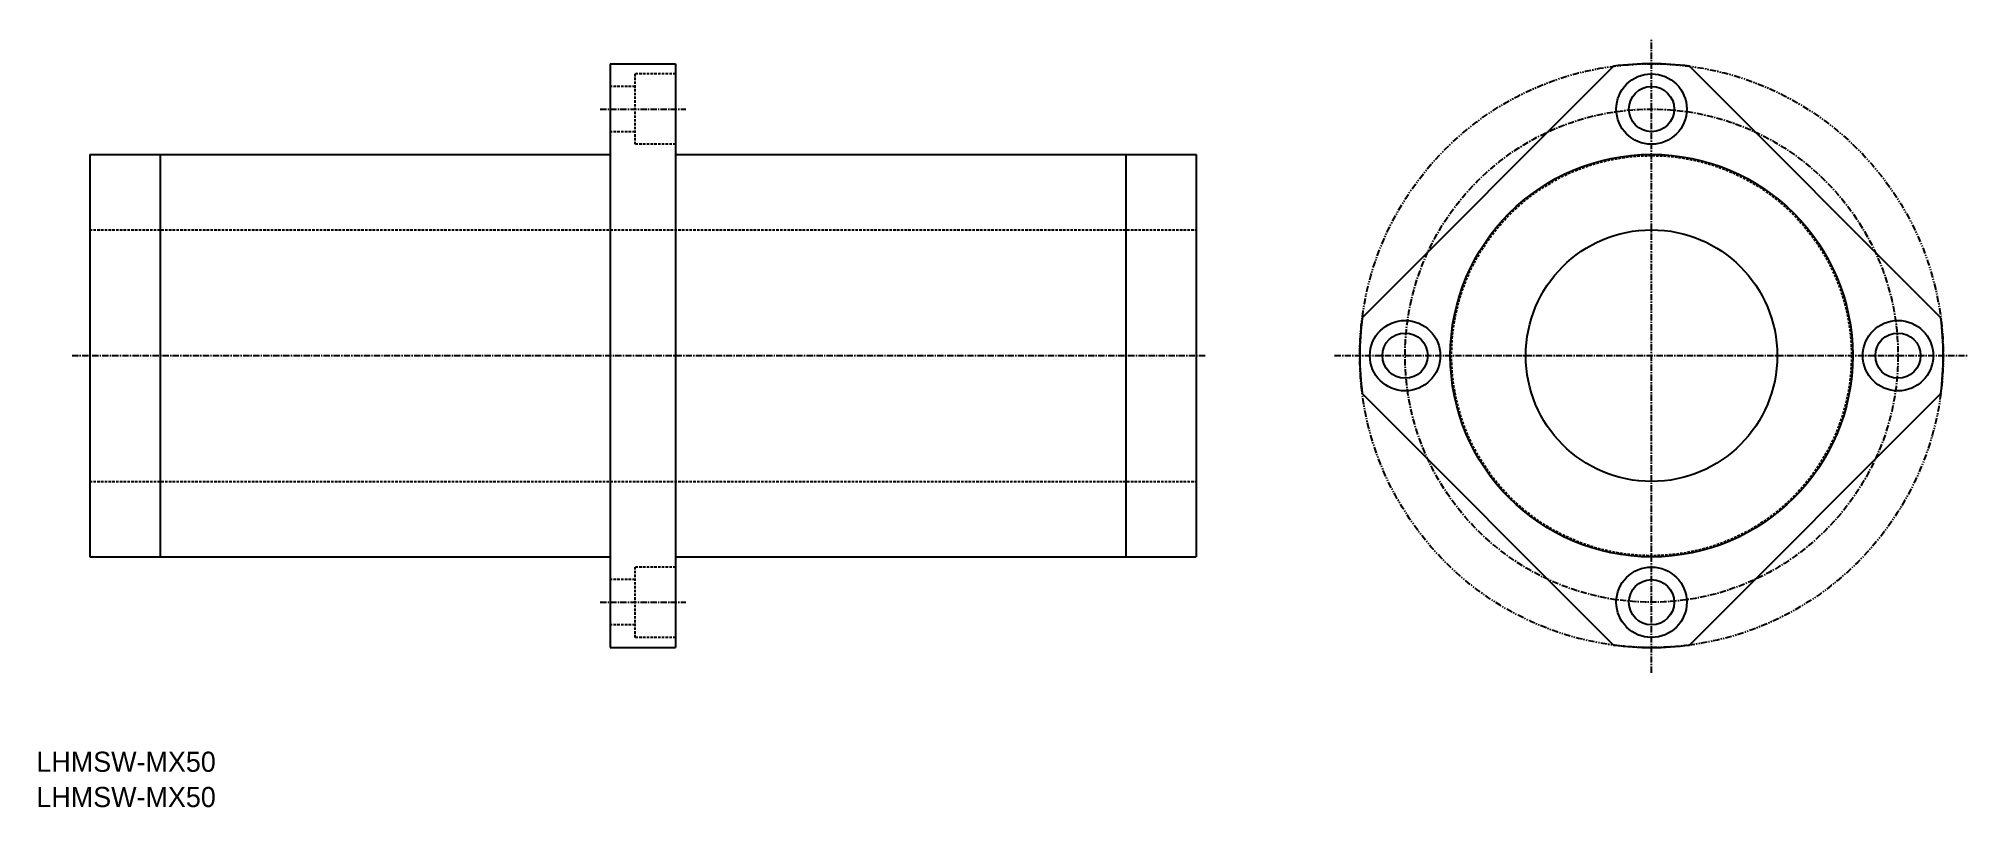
# Model space of a CAD drawing. Extents: x 350 to 734, y -279 to -126.
import ezdxf

# ---------------------------------------------------------------- set-up
doc = ezdxf.new("R2010")
doc.units = 0
for name, pattern in [('CENTER', [2, 1.25, -0.25, 0.25, -0.25]), ('DASHED', [0.75, 0.5, -0.25]), ('PHANTOM', [2.5, 1.25, -0.25, 0.25, -0.25, 0.25, -0.25])]:
    doc.linetypes.add(name, pattern=pattern)
doc.layers.get('0').update_dxf_attribs({"linetype": 'CONTINUOUS'})
doc.layers.add('CENTER', color=1, linetype='CENTER')

msp = doc.modelspace()

# ---------------------------------------------------------------- linework, layer by layer
at = {"color": 7, "linetype": 'CONTINUOUS'}
for p, q in [((463.79, -130.83), (476.79, -130.83)), ((463.79, -130.83), (463.79, -246.83)), ((476.79, -130.83), (476.79, -246.83)), ((663.26, -131.33), (613.3, -181.29)), ((728.32, -181.29), (678.36, -131.33)), ((360.29, -148.83), (463.79, -148.83)), ((360.29, -148.83), (360.29, -228.83)), ((374.29, -148.83), (374.29, -228.83)), ((476.79, -148.83), (580.29, -148.83)), ((566.29, -148.83), (566.29, -228.83)), ((580.29, -148.83), (580.29, -228.83)), ((613.3, -196.38), (663.26, -246.34)), ((728.32, -196.38), (678.36, -246.34)), ((360.29, -228.83), (463.79, -228.83)), ((476.79, -228.83), (580.29, -228.83)), ((463.79, -246.83), (476.79, -246.83))]:
    msp.add_line(p, q, dxfattribs=at)
at = {"color": 3, "linetype": 'DASHED'}
for p, q in [((468.69, -132.83), (468.69, -146.83)), ((476.79, -132.83), (468.69, -132.83)), ((468.69, -135.33), (463.79, -135.33)), ((468.69, -144.33), (463.79, -144.33)), ((476.79, -146.83), (468.69, -146.83)), ((360.29, -163.83), (580.29, -163.83)), ((360.29, -213.83), (580.29, -213.83)), ((468.69, -233.33), (463.79, -233.33)), ((468.69, -230.83), (468.69, -244.83)), ((476.79, -230.83), (468.69, -230.83)), ((468.69, -242.33), (463.79, -242.33)), ((476.79, -244.83), (468.69, -244.83))]:
    msp.add_line(p, q, dxfattribs=at)
at = {"color": 3, "linetype": 'PHANTOM'}
msp.add_circle((670.81, -188.83), 58, dxfattribs=at)
at = {"color": 7, "linetype": 'CONTINUOUS'}
for centre, radius in [((670.81, -139.83), 7), ((670.81, -139.83), 4.5), ((670.81, -188.83), 40), ((670.81, -188.83), 25), ((621.81, -188.83), 7), ((719.81, -188.83), 7), ((621.81, -188.83), 4.5), ((719.81, -188.83), 4.5), ((670.81, -237.83), 7), ((670.81, -237.83), 4.5)]:
    msp.add_circle(centre, radius, dxfattribs=at)
at = {"color": 3, "linetype": 'DASHED'}
msp.add_circle((670.81, -188.83), 39.75, dxfattribs=at)
at = {"color": 7, "linetype": 'CONTINUOUS'}
for start, end in [(82.5235, 97.4765), (172.5235, 187.4765), (352.5235, 7.4765), (262.5235, 277.4765)]:
    msp.add_arc((670.81, -188.83), 58, start, end, dxfattribs=at)
at = {"layer": 'CENTER', "color": 1, "linetype": 'CENTER'}
for p, q in [((670.81, -251.83), (670.81, -125.83)), ((461.79, -139.83), (478.79, -139.83)), ((356.79, -188.83), (582.29, -188.83)), ((607.81, -188.83), (733.81, -188.83)), ((461.79, -237.83), (478.79, -237.83))]:
    msp.add_line(p, q, dxfattribs=at)
msp.add_circle((670.81, -188.83), 49, dxfattribs=at)

# ---------------------------------------------------------------- texts
at = {"color": 7, "linetype": 'CONTINUOUS'}
for p in [(349.7, -271.52), (349.7, -278.53)]:
    msp.add_text('LHMSW-MX50', height=4, dxfattribs=at).set_placement(p)

doc.saveas('drawing.dxf')
